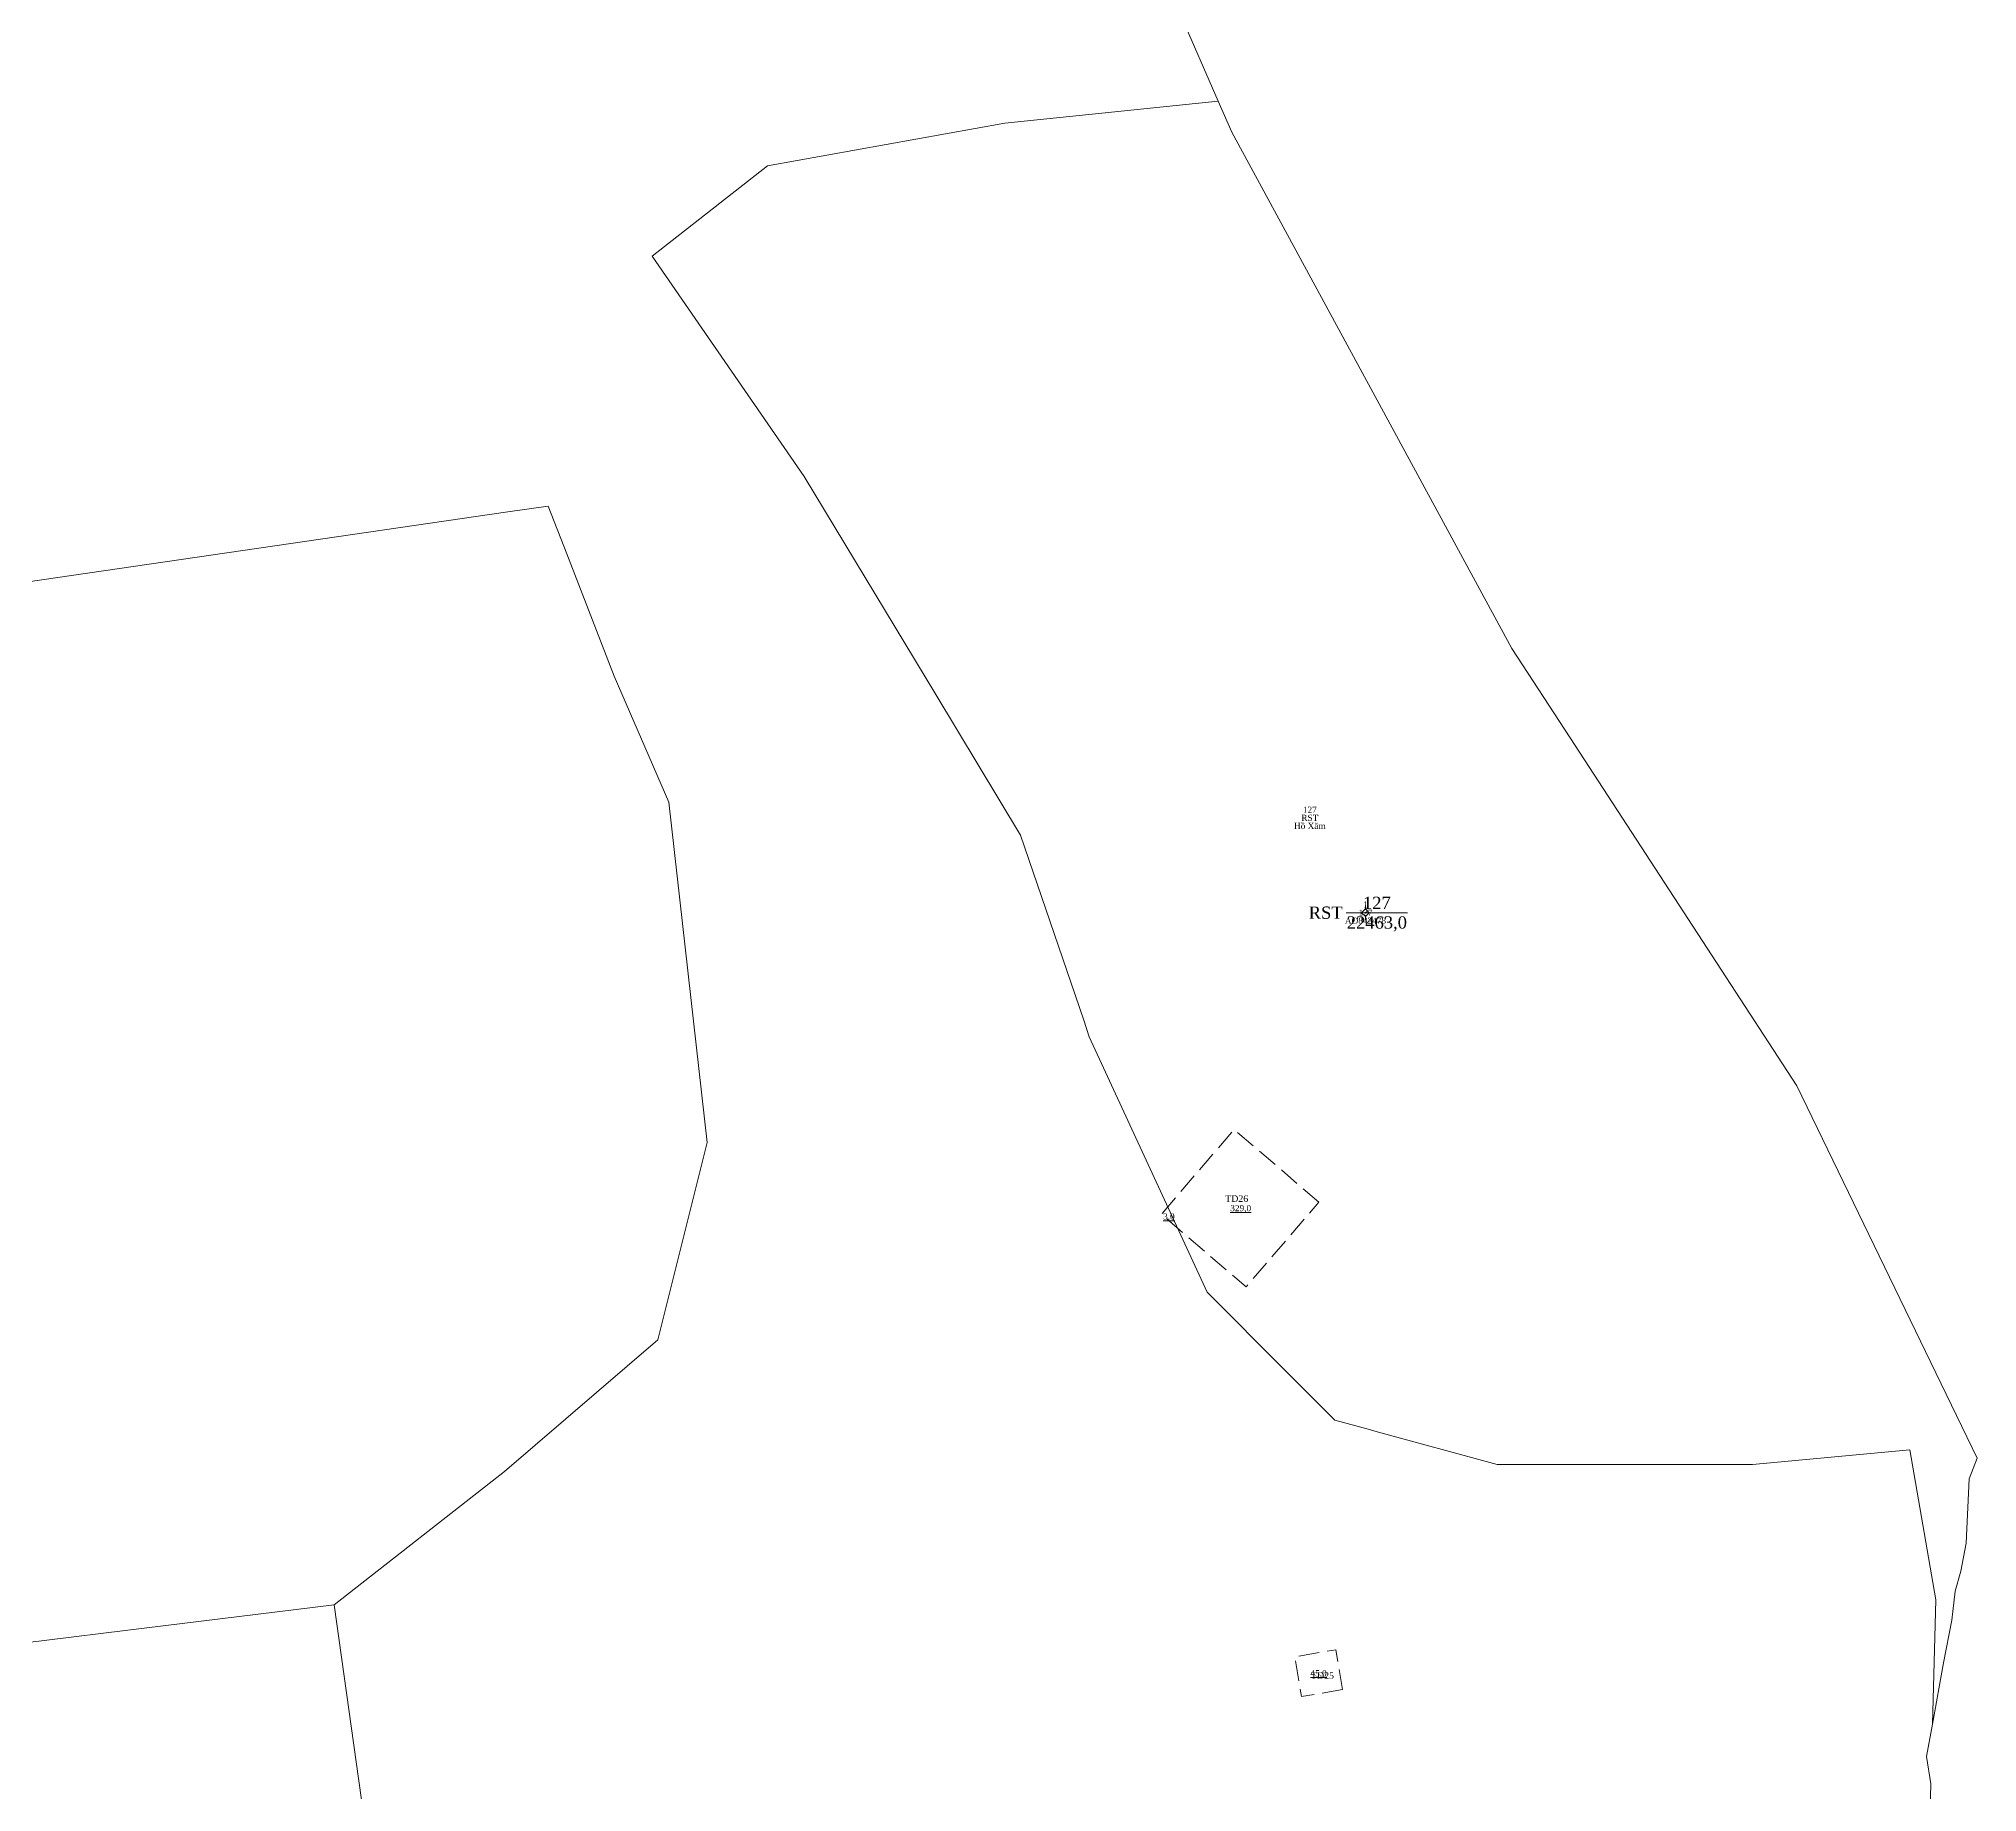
# Model space of a CAD drawing. Header units: metres. Extents: x 543340 to 549474, y 1840490 to 1845220.
# Drawn here: x 547157.1 to 547473.2, y 1842667.7 to 1842953.6 of the extents above; entities that cross this region are included whole.
import ezdxf
from ezdxf.enums import TextEntityAlignment as Align

# ---------------------------------------------------------------- set-up
doc = ezdxf.new("R2010")
doc.units = ezdxf.units.M
doc.header["$MEASUREMENT"] = 0
doc.linetypes.add('DGN Style 3', pattern=[4.697227, 3.355162, -1.342065])
for name, color, linetype, lineweight in [('Level 10', 7, 'Continuous', 0), ('Level 11', 7, 'Continuous', 0), ('Level 13', 7, 'Continuous', 0), ('Level 15', 7, 'Continuous', 0), ('Level 19', 7, 'Continuous', 0), ('Level 2', 7, 'Continuous', 0), ('Level 28', 7, 'Continuous', 0), ('Level 30', 7, 'Continuous', 0), ('Level 4', 7, 'Continuous', 0), ('Level 5', 7, 'Continuous', 0)]:
    doc.layers.add(name, color=color, linetype=linetype, lineweight=lineweight)
doc.styles.add('Style-Times New Roman', font='times.ttf')

# ---------------------------------------------------------------- blocks, each defined once
blk = doc.blocks.new('CENTRD')
at = {"layer": 'Level 11', "linetype": 'Continuous', "lineweight": 0}
h = blk.add_hatch(color=1, dxfattribs=at)
edge = h.paths.add_edge_path()
edge.add_arc((0, 0), 1.5, 0, 360)
at = {"layer": 'Level 11', "color": 1, "linetype": 'Continuous', "lineweight": 0}
for p, q in [((-6.25, 0), (-12.5, 0)), ((0, 6.25), (-6.25, 0)), ((-6.25, 0), (0, -6.25)), ((0, 12.5), (0, 6.25)), ((6.25, 0), (0, 6.25)), ((0, -6.25), (6.25, 0)), ((12.5, 0), (6.25, 0)), ((0, -6.25), (0, -12.5))]:
    blk.add_line(p, q, dxfattribs=at)
blk = doc.blocks.new('N_THUA_11')
at = {"layer": 'Level 13', "color": 1, "linetype": 'Continuous', "lineweight": 0}
blk.add_line((-3.12, 0), (6.84, 0), dxfattribs=at)
at = {"layer": 'Level 13', "color": 5, "linetype": 'Continuous', "lineweight": 0, "style": 'Style-Times New Roman'}
blk.add_text('127', height=2, dxfattribs=at).set_placement((1.86, 1.6), align=Align.MIDDLE_CENTER)
at = {"layer": 'Level 2', "color": 3, "linetype": 'Continuous', "lineweight": 0, "style": 'Style-Times New Roman'}
blk.add_text('RST', height=2, dxfattribs=at).set_placement((-3.72, 0), align=Align.MIDDLE_RIGHT)
at = {"layer": 'Level 4', "color": 1, "linetype": 'Continuous', "lineweight": 0, "style": 'Style-Times New Roman'}
blk.add_text('22463,0', height=2, dxfattribs=at).set_placement((1.86, -1.6), align=Align.MIDDLE_CENTER)

msp = doc.modelspace()

# ---------------------------------------------------------------- linework, layer by layer
at = {"layer": 'Level 10', "color": 7, "lineweight": 0}
msp.add_line((547205.25, 1842698.25), (547210.97, 1842657.44), dxfattribs=at)
at = {"layer": 'Level 10', "color": 7, "lineweight": 0, "flags": 128}
for points in [[(547324.38, 1843000.88), (547349.42, 1842943.41)], [(547465.87, 1842678.79), (547466.43, 1842699.03), (547462.18, 1842723.52), (547436.54, 1842721.13), (547394.88, 1842721.13), (547374.97, 1842726.56), (547373.86, 1842726.86), (547368.44, 1842728.34), (547360.35, 1842736.44), (547347.61, 1842749.19), (547328.39, 1842790.87), (547327.48, 1842793.55), (547317.17, 1842823.74), (547303.37, 1842846.65), (547281.92, 1842882.25), (547257.1, 1842918.17), (547275.94, 1842932.86), (547314.62, 1842939.84), (547349.42, 1842943.41)], [(547349.42, 1842943.41), (547351.62, 1842938.35), (547397.29, 1842854.19), (547406.8, 1842839.59), (547443.75, 1842782.84), (547473.17, 1842722.15), (547471.84, 1842718.8), (547471.34, 1842708.28), (547470.5, 1842703.7), (547469.56, 1842700.47), (547469.03, 1842695.73), (547467.69, 1842688.8), (547465.87, 1842678.79)], [(547205.25, 1842698.25), (547233.02, 1842719.97), (547258.06, 1842741.44), (547266.1, 1842773.64), (547259.84, 1842829.1), (547250.9, 1842849.67), (547243.2, 1842869.6), (547240.18, 1842877.4), (547233.59, 1842876.44), (547111.71, 1842858.67)], [(547030.34, 1842618.36), (547030.88, 1842626.74), (547074.77, 1842644.8), (547084.76, 1842683.4), (547171.21, 1842694.06), (547205.25, 1842698.25)], [(547453.06, 1842647.38), (547453.67, 1842649.42), (547454.61, 1842650.05), (547455.57, 1842650.7), (547459.67, 1842651.59), (547464.73, 1842653.71), (547465.4, 1842660.58), (547465.6, 1842669.04), (547464.91, 1842673.51), (547465.87, 1842678.79)]]:
    msp.add_lwpolyline(points, dxfattribs=at)
at = {"layer": 'Level 30', "color": 5, "linetype": 'DGN Style 3', "lineweight": 13, "flags": 128}
for points in [[(547365.82, 1842763.9), (547352, 1842775.74), (547340.15, 1842761.92), (547353.97, 1842750.08), (547365.82, 1842763.9)], [(547369.69, 1842684.4), (547362.98, 1842683.26), (547361.88, 1842689.77), (547368.59, 1842690.9), (547369.69, 1842684.4)]]:
    msp.add_lwpolyline(points, dxfattribs=at)

# ---------------------------------------------------------------- block references
at = {"layer": 'Level 11', "color": 1, "linetype": 'Continuous', "lineweight": 0, "xscale": 0.1, "yscale": 0.1, "zscale": 0.1}
msp.add_blockref('CENTRD', (547373.42, 1842811.1), dxfattribs=at)
at = {"layer": 'Level 2', "color": 3, "linetype": 'Continuous', "lineweight": 0}
msp.add_blockref('N_THUA_11', (547373.42, 1842811.1), dxfattribs=at)

# ---------------------------------------------------------------- texts
at = {"layer": 'Level 15', "color": 1, "linetype": 'Continuous', "lineweight": 0, "insert": (547364.35, 1842826.56), "char_height": 1, "attachment_point": 5, "line_spacing_factor": 0.790495, "style": 'Style-Times New Roman'}
msp.add_mtext('127\\PRST\\PHồ Xăm', dxfattribs=at)
at = {"layer": 'Level 19', "color": 2, "linetype": 'Continuous', "lineweight": 0, "insert": (547373.42, 1842811.1), "char_height": 1, "attachment_point": 5, "line_spacing_factor": 0.790495, "style": 'Style-Times New Roman'}
msp.add_mtext('1\\P127\\PAO842478', dxfattribs=at)
at = {"layer": 'Level 28', "color": 1, "lineweight": 0, "style": 'Style-Times New Roman'}
for s, p in [('TD26', (547350.54, 1842763.94)), ('TD25', (547364.52, 1842686.18))]:
    msp.add_text(s, height=1.07, dxfattribs=at).set_placement(p)
at = {"layer": 'Level 5', "color": 5, "linetype": 'Continuous', "lineweight": 0, "style": 'Style-Times New Roman'}
for s, p in [('%%u3,0%%U', (547341.37, 1842761.57)), ('%%u329,0%%U', (547353.08, 1842762.92)), ('%%u45,0%%U', (547365.78, 1842687.08))]:
    msp.add_text(s, height=1, dxfattribs=at).set_placement(p, align=Align.MIDDLE_CENTER)

doc.saveas('drawing.dxf')
